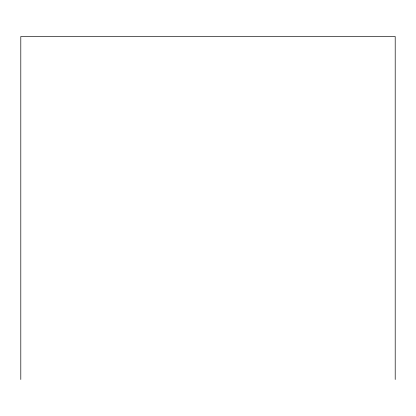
<?xml version="1.0" encoding="UTF-8"?>
<svg xmlns="http://www.w3.org/2000/svg" width="416" height="416" viewBox="0 0 416 416"><rect width="100%" height="100%" fill="white"/><g stroke="black" fill="none" stroke-linecap="round" stroke-linejoin="round"><path stroke-width="0.62" d="M395.2 379.501L395.2 36.499L20.8 36.499L20.8 379.501"/></g></svg>
